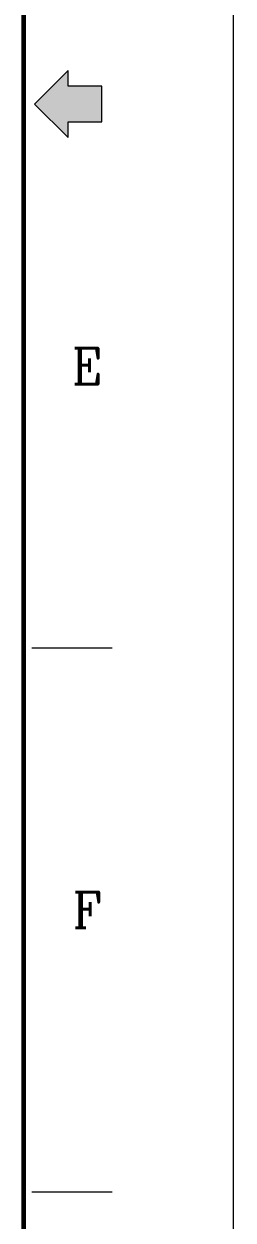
# Model space of a CAD drawing. Header units: millimetres. Extents: x 24 to 1656, y 24 to 1164.
# Drawn here: x 1604.9 to 1656, y 317.1 to 610.3 of the extents above; entities that cross this region are included whole.
import ezdxf
from ezdxf.enums import TextEntityAlignment as Align

# ---------------------------------------------------------------- set-up
doc = ezdxf.new("R2010")
doc.units = ezdxf.units.MM
doc.header["$LTSCALE"] = 4
doc.layers.get('0').update_dxf_attribs({"lineweight": 18})
doc.layers.add('SkizziergeometrieWIN-ISO', color=7, linetype='Continuous', lineweight=50)
doc.layers.add('가는실선_A3', color=9, linetype='Continuous', lineweight=5, true_color=0x808080)
doc.styles.add('텍스트 스타일36', font='ROMANC.shx', dxfattribs={"width": 0.941937})

# ---------------------------------------------------------------- blocks, each defined once
blk = doc.blocks.new('경계 A3_경계')
blk.add_hatch(color=7).paths.add_polyline_path([(405.979, 148.757), (403.92, 148.757), (403.92, 149.718), (401.862, 147.659), (403.92, 145.601), (403.92, 146.562), (405.979, 146.562)])
for p, q in [((403.92, 149.718), (401.862, 147.659)), ((403.92, 148.757), (403.92, 149.718)), ((405.979, 148.757), (403.92, 148.757)), ((405.979, 146.562), (405.979, 148.757)), ((401.862, 147.659), (403.92, 145.601)), ((403.92, 146.562), (405.979, 146.562)), ((403.92, 145.601), (403.92, 146.562))]:
    blk.add_line(p, q)
at = {"color": 7}
for p, q in [((403.92, 149.718), (401.862, 147.659)), ((403.92, 148.757), (403.92, 149.718)), ((405.979, 148.757), (403.92, 148.757)), ((405.979, 146.562), (405.979, 148.757)), ((401.862, 147.659), (403.92, 145.601)), ((403.92, 145.601), (403.92, 146.562)), ((403.92, 146.562), (405.979, 146.562))]:
    blk.add_line(p, q, dxfattribs=at)
at = {"layer": 'SkizziergeometrieWIN-ISO', "lineweight": 18}
blk.add_line((414, 291), (414, 6), dxfattribs=at)
at = {"layer": '가는실선_A3', "color": 7, "lineweight": 60}
blk.add_line((401.22, 14.596), (401.22, 281.157), dxfattribs=at)
at = {"layer": '가는실선_A3', "color": 7}
for p, q in [((401.71, 114.341), (406.61, 114.341)), ((401.71, 81.021), (406.61, 81.021))]:
    blk.add_line(p, q, dxfattribs=at)
at = {"layer": '가는실선_A3', "color": 7, "style": '텍스트 스타일36', "width": 0.941937}
for s, p in [('E', (405.083, 131.6)), ('F', (405.083, 98.28))]:
    blk.add_text(s, height=2.2, dxfattribs=at).set_placement(p, align=Align.MIDDLE_CENTER)

msp = doc.modelspace()

# ---------------------------------------------------------------- block references
at = {"xscale": 4, "yscale": 4, "zscale": 4}
msp.add_blockref('경계 A3_경계', (0, 0), dxfattribs=at)

doc.saveas('drawing.dxf')
